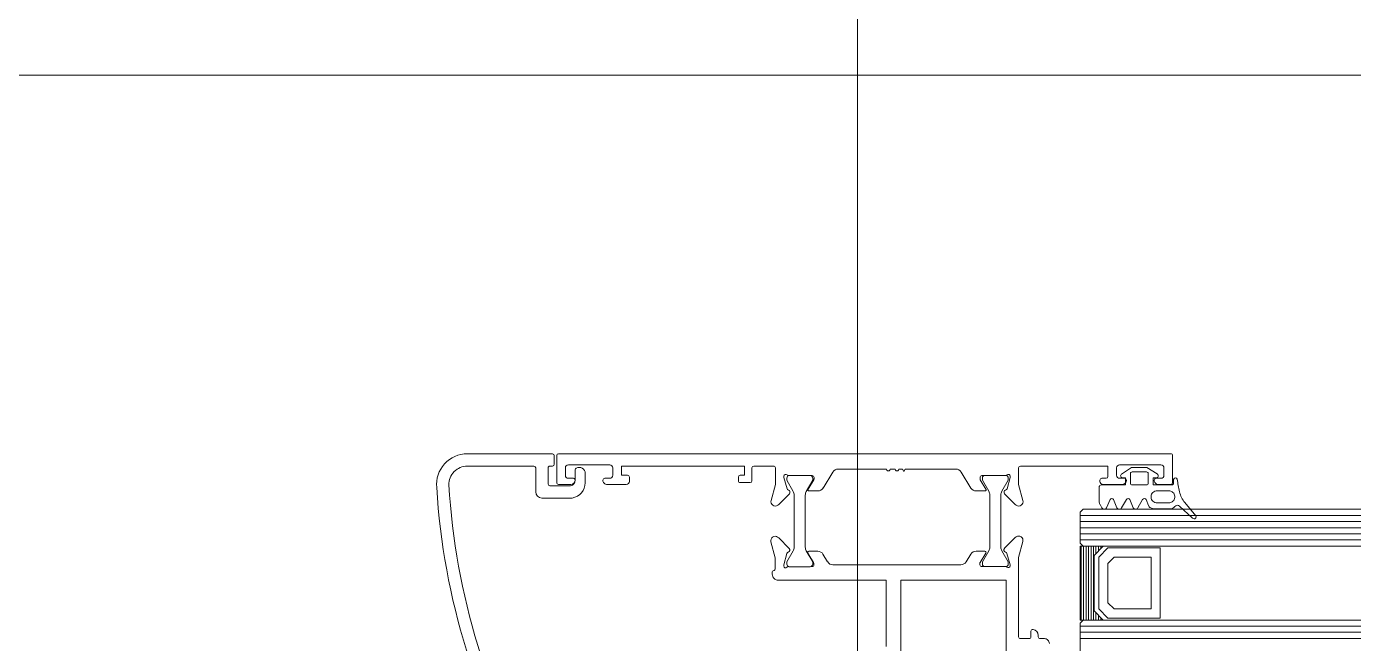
# Model space of a CAD drawing. Header units: centimetres. Extents: x 118932 to 154602, y -32682 to -23521.
# Drawn here: x 134402.04 to 134423.59, y -28078.88 to -28068.85 of the extents above; entities that cross this region are included whole.
import ezdxf

# ---------------------------------------------------------------- set-up
doc = ezdxf.new("R2010")
doc.units = ezdxf.units.CM
doc.header["$LTSCALE"] = 50
doc.header["$MEASUREMENT"] = 0
for name, color, linetype, lineweight, true_color in [('GEN_00_BL_Yazı', 7, 'Continuous', 0, 0x4f5250), ('GEN_02_TF_Pencere', 7, 'Continuous', 9, 0x6093ac), ('GEN_05_ML_Mermer', 7, 'Continuous', 9, 0x9d8692)]:
    doc.layers.add(name, color=color, linetype=linetype, lineweight=lineweight, true_color=true_color)
doc.layers.add('revizyon notlar', color=1, linetype='Continuous', lineweight=30)

# ---------------------------------------------------------------- blocks, each defined once
blk = doc.blocks.new('dkk')
at = {"layer": 'GEN_00_BL_Yazı'}
blk.add_line((-158.867, -26), (-158.867, 32.323), dxfattribs=at)
at = {"layer": 'GEN_02_TF_Pencere', "extrusion": (0, 0, -1)}
for p, q in [((-165.201, -6.151), (-163.82, -6.151)), ((-163.79, -6.181), (-163.79, -6.321)), ((-164.12, -6.351), (-165.201, -6.351)), ((-164.09, -6.77), (-164.09, -6.381)), ((-163.89, -6.381), (-163.89, -6.64)), ((-163.82, -6.351), (-163.86, -6.351)), ((-163.45, -6.581), (-163.45, -6.409)), ((-154.416, -6.375), (-154.579, -6.479)), ((-154.166, -6.375), (-154.416, -6.375)), ((-154.405, -6.445), (-154.175, -6.445)), ((-154.002, -6.478), (-154.166, -6.375)), ((-163.86, -6.67), (-163.525, -6.67)), ((-163.286, -6.471), (-163.286, -6.62)), ((-154.515, -6.657), (-154.91, -6.657)), ((-154.555, -6.543), (-154.515, -6.542)), ((-154.515, -6.542), (-154.515, -6.657)), ((-154.435, -6.631), (-154.435, -6.472)), ((-154.175, -6.657), (-154.405, -6.657)), ((-154.154, -6.649), (-154.154, -6.649)), ((-154.145, -6.472), (-154.145, -6.63)), ((-154.065, -6.657), (-154.065, -6.542)), ((-154.065, -6.542), (-154.025, -6.542)), ((-153.765, -6.656), (-154.065, -6.657)), ((-153.735, -6.569), (-153.735, -6.63)), ((-163.497, -6.87), (-163.99, -6.87)), ((-154.94, -6.684), (-154.94, -6.935)), ((-154.579, -7.031), (-154.501, -6.891)), ((-154.315, -7.031), (-154.237, -6.891)), ((-154.182, -6.894), (-154.143, -6.988)), ((-154.1, -6.859), (-154.1, -6.84)), ((-154.1, -6.859), (-154.1, -6.859)), ((-154.001, -6.752), (-153.815, -6.752)), ((-153.715, -6.84), (-153.715, -6.859)), ((-154.929, -6.974), (-154.897, -7.031)), ((-154.821, -7.028), (-154.766, -6.895)), ((-154.71, -6.895), (-154.655, -7.028)), ((-154.446, -6.895), (-154.39, -7.028)), ((-154.143, -6.988), (-154.143, -6.988)), ((-154.049, -7.045), (-153.795, -7.045)), ((-153.815, -6.947), (-154, -6.947)), ((-153.636, -6.999), (-153.425, -7.198)), ((-153.373, -7.159), (-153.551, -6.943))]:
    blk.add_line(p, q, dxfattribs=at)
at = {"layer": 'GEN_02_TF_Pencere'}
for p, q in [((-163.75, -6.619), (-163.75, -6.179)), ((-163.72, -6.149), (-153.78, -6.149)), ((-163.72, -6.149), (-163.72, -6.149)), ((-153.75, -6.179), (-153.75, -6.619)), ((-163.61, -6.379), (-163.61, -6.499)), ((-162.89, -6.329), (-163.56, -6.329)), ((-162.84, -6.499), (-162.84, -6.379)), ((-160.7, -6.349), (-162.7, -6.349)), ((-162.7, -6.349), (-162.7, -6.499)), ((-160.7, -6.499), (-160.7, -6.349)), ((-160.58, -6.379), (-160.58, -6.589)), ((-160.23, -6.349), (-160.55, -6.349)), ((-160.2, -6.65), (-160.2, -6.379)), ((-159.266, -6.447), (-159.425, -6.707)), ((-158.395, -6.399), (-159.181, -6.399)), ((-158.255, -6.399), (-158.335, -6.399)), ((-158.137, -6.399), (-158.195, -6.399)), ((-158.115, -6.437), (-158.137, -6.399)), ((-158.093, -6.399), (-158.115, -6.437)), ((-157.269, -6.399), (-158.093, -6.399)), ((-157.025, -6.707), (-157.184, -6.447)), ((-156.25, -6.379), (-156.25, -6.65)), ((-154.8, -6.349), (-156.22, -6.349)), ((-154.8, -6.519), (-154.8, -6.349)), ((-154.66, -6.379), (-154.66, -6.499)), ((-153.94, -6.329), (-154.61, -6.329)), ((-153.89, -6.499), (-153.89, -6.379)), ((-163.52, -6.649), (-163.72, -6.649)), ((-163.56, -6.549), (-163.48, -6.549)), ((-162.97, -6.549), (-162.89, -6.549)), ((-162.62, -6.649), (-162.93, -6.649)), ((-162.7, -6.499), (-162.6, -6.499)), ((-162.57, -6.529), (-162.57, -6.599)), ((-160.8, -6.589), (-160.8, -6.529)), ((-160.77, -6.499), (-160.7, -6.499)), ((-160.61, -6.619), (-160.77, -6.619)), ((-160.27, -6.911), (-160.2, -6.65)), ((-160.062, -6.516), (-160.062, -6.534)), ((-160.062, -6.534), (-160.011, -6.719)), ((-160.014, -6.545), (-160.014, -6.581)), ((-160.014, -6.581), (-159.91, -6.761)), ((-159.602, -6.504), (-159.989, -6.504)), ((-159.634, -6.505), (-159.974, -6.505)), ((-159.698, -6.761), (-159.594, -6.581)), ((-159.67, -6.724), (-159.577, -6.572)), ((-159.594, -6.581), (-159.594, -6.545)), ((-159.572, -6.556), (-159.572, -6.534)), ((-156.877, -6.534), (-156.877, -6.556)), ((-156.873, -6.572), (-156.78, -6.724)), ((-156.46, -6.504), (-156.847, -6.504)), ((-156.838, -6.579), (-156.838, -6.543)), ((-156.734, -6.759), (-156.838, -6.579)), ((-156.798, -6.503), (-156.458, -6.503)), ((-156.418, -6.579), (-156.522, -6.759)), ((-156.438, -6.719), (-156.387, -6.534)), ((-156.418, -6.543), (-156.418, -6.579)), ((-156.387, -6.534), (-156.387, -6.516)), ((-156.25, -6.65), (-156.18, -6.911)), ((-154.93, -6.599), (-154.93, -6.579)), ((-154.9, -6.549), (-154.83, -6.549)), ((-154.57, -6.649), (-154.88, -6.649)), ((-154.61, -6.549), (-154.53, -6.549)), ((-154.02, -6.549), (-153.94, -6.549)), ((-153.78, -6.649), (-153.98, -6.649)), ((-159.973, -6.801), (-160.144, -6.973)), ((-159.894, -6.821), (-159.894, -7.668)), ((-159.714, -7.668), (-159.714, -6.821)), ((-159.51, -6.754), (-159.653, -6.754)), ((-156.797, -6.754), (-156.94, -6.754)), ((-156.718, -7.667), (-156.718, -6.819)), ((-156.538, -6.819), (-156.538, -7.667)), ((-156.306, -6.973), (-156.477, -6.801)), ((-160.144, -6.973), (-160.162, -6.986)), ((-156.288, -6.986), (-156.306, -6.973)), ((-155.25, -7.101), (-155.2, -7.051)), ((-155.25, -7.601), (-155.25, -7.101)), ((-155.2, -7.051), (-12.62, -7.051)), ((-155.25, -7.151), (-12.57, -7.151)), ((-155.25, -7.251), (-12.57, -7.251)), ((-160.164, -7.503), (-160.146, -7.516)), ((-160.146, -7.516), (-159.975, -7.688)), ((-156.479, -7.686), (-156.308, -7.513)), ((-156.308, -7.513), (-156.29, -7.501)), ((-155.25, -7.351), (-12.57, -7.351)), ((-155.25, -7.451), (-12.57, -7.451)), ((-160.202, -7.839), (-160.272, -7.579)), ((-159.91, -7.728), (-160.014, -7.908)), ((-159.714, -7.668), (-159.714, -7.668)), ((-159.594, -7.908), (-159.698, -7.728)), ((-159.655, -7.734), (-159.512, -7.734)), ((-156.942, -7.733), (-156.799, -7.733)), ((-156.838, -7.907), (-156.734, -7.727)), ((-156.718, -7.667), (-156.718, -7.667)), ((-156.522, -7.727), (-156.418, -7.907)), ((-156.182, -7.576), (-156.252, -7.837)), ((-155.25, -7.551), (-12.57, -7.551)), ((-155.2, -7.651), (-155.25, -7.601)), ((-154.875, -7.651), (-155.25, -7.651)), ((-155.25, -7.651), (-155.25, -8.851)), ((-155.235, -8.851), (-155.235, -7.651)), ((-155.195, -8.851), (-155.195, -7.651)), ((-155.155, -8.851), (-155.155, -7.651)), ((-155.115, -8.851), (-155.115, -7.651)), ((-155.075, -8.851), (-155.075, -7.651)), ((-155.035, -8.851), (-155.035, -7.651)), ((-155.025, -7.801), (-154.875, -7.651)), ((-154.995, -7.771), (-154.995, -7.651)), ((-154.955, -7.731), (-154.955, -7.651)), ((-154.95, -7.831), (-154.8, -7.681)), ((-154.915, -7.691), (-154.915, -7.651)), ((-154.875, -7.651), (-12.57, -7.651)), ((-154.875, -7.652), (-154.875, -7.651)), ((-154.8, -7.681), (-153.95, -7.681)), ((-153.95, -7.681), (-153.95, -8.821)), ((-160.202, -8.026), (-160.202, -7.839)), ((-160.013, -7.77), (-160.064, -7.955)), ((-160.064, -7.955), (-160.064, -7.973)), ((-160.014, -7.908), (-160.014, -7.945)), ((-159.579, -7.917), (-159.672, -7.765)), ((-159.594, -7.945), (-159.594, -7.908)), ((-159.574, -7.954), (-159.574, -7.933)), ((-159.427, -7.782), (-159.351, -7.906)), ((-159.265, -7.954), (-158.359, -7.954)), ((-158.359, -7.954), (-157.188, -7.953)), ((-157.103, -7.905), (-157.027, -7.781)), ((-156.879, -7.931), (-156.879, -7.953)), ((-156.782, -7.763), (-156.875, -7.916)), ((-156.838, -7.943), (-156.838, -7.907)), ((-156.389, -7.953), (-156.44, -7.768)), ((-156.418, -7.907), (-156.418, -7.943)), ((-156.389, -7.971), (-156.389, -7.953)), ((-156.252, -7.837), (-156.251, -9.123)), ((-155.025, -8.701), (-155.025, -7.801)), ((-154.95, -8.671), (-154.95, -7.831)), ((-154.8, -7.931), (-154.7, -7.831)), ((-154.8, -8.571), (-154.8, -7.931)), ((-154.7, -7.831), (-154.1, -7.831)), ((-154.1, -7.831), (-154.1, -8.671)), ((-160.251, -8.105), (-160.251, -8.07)), ((-160.236, -8.051), (-160.216, -8.045)), ((-159.991, -7.985), (-159.604, -7.984)), ((-159.974, -7.985), (-159.634, -7.985)), ((-156.849, -7.983), (-156.462, -7.983)), ((-156.458, -7.983), (-156.798, -7.983)), ((-158.402, -8.204), (-160.151, -8.205)), ((-158.401, -9.284), (-158.402, -8.204)), ((-156.452, -8.203), (-158.162, -8.204)), ((-158.162, -8.204), (-158.16, -11.154)), ((-156.45, -11.153), (-156.452, -8.203)), ((-154.7, -8.671), (-154.8, -8.571)), ((-154.875, -8.851), (-155.025, -8.701)), ((-154.995, -8.851), (-154.995, -8.731)), ((-154.955, -8.851), (-154.955, -8.771)), ((-154.8, -8.821), (-154.95, -8.671)), ((-154.915, -8.851), (-154.915, -8.811)), ((-153.95, -8.821), (-154.8, -8.821)), ((-154.1, -8.671), (-154.7, -8.671)), ((-156.051, -9.123), (-156.051, -9.033)), ((-155.25, -8.901), (-155.2, -8.851)), ((-155.25, -8.851), (-154.875, -8.851)), ((-155.25, -8.851), (-155.25, -8.851)), ((-155.25, -9.401), (-155.25, -8.901)), ((-155.25, -8.951), (-12.57, -8.951)), ((-154.875, -8.851), (-154.875, -8.85)), ((-154.875, -8.851), (-12.57, -8.851)), ((-156.221, -9.153), (-156.081, -9.153)), ((-155.931, -9.102), (-155.931, -9.123)), ((-155.901, -9.153), (-155.831, -9.153)), ((-155.25, -9.051), (-12.57, -9.051)), ((-155.25, -9.151), (-12.57, -9.151))]:
    blk.add_line(p, q, dxfattribs=at)
at = {"layer": 'GEN_02_TF_Pencere', "extrusion": (0, 0, -1)}
for centre, radius, start, end in [((165.201, -6.651), 0.5, 354.4787, 90), ((163.82, -6.181), 0.03, 90, 180), ((165.201, -6.651), 0.3, 359.1788, 90), ((164.12, -6.381), 0.03, 90, 180), ((163.86, -6.381), 0.03, 360, 90), ((163.82, -6.321), 0.03, 180, 270), ((163.42, -6.409), 0.03, 359.9999, 61.2907), ((163.386, -6.471), 0.1, 61.2651, 180.0257), ((154.371, -5.996), 11.15, 329.2971, 356.6114), ((163.86, -6.64), 0.03, 270, 0), ((163.541, -6.581), 0.0907, 180.1582, 260.041), ((163.541, -6.619), 0.254, 180.1582, 260.0409), ((154.371, -5.996), 11.35, 329.2896, 356.4497), ((163.99, -6.77), 0.1, 270, 0)]:
    blk.add_arc(centre, radius, start, end, dxfattribs=at)
at = {"layer": 'GEN_02_TF_Pencere'}
for centre, radius, start, end in [((-163.72, -6.179), 0.03, 90, 180), ((-153.78, -6.179), 0.03, 360, 90), ((-163.56, -6.379), 0.05, 90, 180), ((-162.89, -6.379), 0.05, 360, 90), ((-160.55, -6.379), 0.03, 90, 180), ((-160.23, -6.379), 0.03, 360, 90), ((-159.181, -6.499), 0.1, 90, 148.6001), ((-158.365, -6.399), 0.03, 180, 0), ((-158.225, -6.399), 0.03, 180, 0), ((-157.269, -6.499), 0.1, 31.3999, 90), ((-156.22, -6.379), 0.03, 90, 180), ((-154.61, -6.379), 0.05, 90, 180), ((-153.94, -6.379), 0.05, 360, 90), ((-163.72, -6.619), 0.03, 180, 270), ((-163.56, -6.499), 0.05, 180, 270), ((-163.52, -6.579), 0.07, 270, 0), ((-163.48, -6.579), 0.03, 360, 90), ((-162.97, -6.579), 0.03, 90, 180), ((-162.93, -6.579), 0.07, 180, 270), ((-162.89, -6.499), 0.05, 270, 0), ((-162.62, -6.599), 0.05, 270, 0), ((-162.6, -6.529), 0.03, 360, 90), ((-160.77, -6.529), 0.03, 90, 180), ((-160.77, -6.589), 0.03, 180, 270), ((-160.61, -6.589), 0.03, 270, 0), ((-160.032, -6.516), 0.03, 44.2142, 179.9963), ((-159.974, -6.545), 0.04, 90, 180), ((-159.989, -6.474), 0.03, 224.2123, 270.0001), ((-159.634, -6.545), 0.04, 0.0001, 89.9999), ((-159.602, -6.534), 0.03, 360, 90), ((-159.602, -6.556), 0.03, 328.6301, 359.993), ((-156.847, -6.534), 0.0299, 89.8351, 180.1649), ((-156.847, -6.556), 0.03, 180.0001, 211.4001), ((-156.798, -6.543), 0.04, 90.0001, 179.9999), ((-156.46, -6.474), 0.03, 270.0085, 315.7667), ((-156.458, -6.543), 0.04, 360, 90), ((-156.417, -6.516), 0.03, 0, 135.7878), ((-154.9, -6.579), 0.03, 90, 180), ((-154.88, -6.599), 0.05, 180, 270), ((-154.83, -6.519), 0.03, 270, 0), ((-154.61, -6.499), 0.05, 180, 270), ((-154.57, -6.579), 0.07, 270, 0), ((-154.53, -6.579), 0.03, 360, 90), ((-154.02, -6.579), 0.03, 90, 180), ((-153.98, -6.579), 0.07, 180, 270), ((-153.94, -6.499), 0.05, 270, 0), ((-153.78, -6.619), 0.03, 270, 0), ((-159.982, -6.711), 0.03, 194.4077, 257.7275), ((-159.996, -6.774), 0.0347, 311.3603, 78.1907), ((-160.014, -6.821), 0.12, 0, 29.9999), ((-159.594, -6.821), 0.12, 149.9999, 180), ((-159.653, -6.734), 0.02, 148.6001, 270), ((-159.51, -6.654), 0.1, 270.0002, 328.5935), ((-156.946, -6.666), 0.0886, 207.1901, 274.2162), ((-156.797, -6.734), 0.02, 269.9851, 31.4175), ((-156.838, -6.819), 0.12, 360, 30.0001), ((-156.418, -6.819), 0.12, 150.0001, 180), ((-156.454, -6.774), 0.0347, 101.807, 228.6356), ((-156.468, -6.711), 0.03, 282.3178, 345.5945), ((-160.202, -6.929), 0.07, 164.9963, 305.0258), ((-156.248, -6.929), 0.07, 234.9992, 14.9788), ((-160.204, -7.56), 0.07, 55.0329, 195.014), ((-156.25, -7.558), 0.07, 345.0518, 125.0329), ((-159.984, -7.778), 0.03, 102.3019, 165.6431), ((-159.998, -7.715), 0.0347, 281.8309, 48.6866), ((-160.014, -7.668), 0.12, 330.0001, 360), ((-159.594, -7.668), 0.12, 180.0001, 210), ((-159.655, -7.754), 0.02, 90.0328, 211.4328), ((-159.512, -7.834), 0.1, 31.4328, 90.0329), ((-156.941, -7.833), 0.1, 90.0329, 148.6329), ((-156.799, -7.753), 0.02, 328.633, 90.033), ((-156.838, -7.667), 0.12, 330.0001, 360), ((-156.418, -7.667), 0.12, 180, 209.9999), ((-156.456, -7.713), 0.0347, 131.3792, 258.2349), ((-156.469, -7.776), 0.03, 14.4226, 77.7638), ((-159.974, -7.945), 0.04, 180, 270), ((-159.634, -7.945), 0.04, 270, 359.9999), ((-159.604, -7.954), 0.03, 270.0328, 0.0329), ((-159.604, -7.933), 0.03, 0.0331, 31.4331), ((-159.265, -7.854), 0.1, 211.4328, 270.0329), ((-157.188, -7.853), 0.1, 270.0328, 328.6329), ((-156.849, -7.931), 0.03, 148.6326, 180.0325), ((-156.849, -7.953), 0.03, 180.0328, 270.0329), ((-156.798, -7.943), 0.04, 180.0001, 269.9999), ((-156.458, -7.943), 0.04, 270, 0), ((-156.419, -7.971), 0.03, 224.2452, 0.0328), ((-160.231, -8.07), 0.02, 105.0375, 180.0083), ((-160.151, -8.105), 0.1, 180.0293, 270.0417), ((-160.222, -8.026), 0.02, 284.9815, 0.053), ((-160.034, -7.973), 0.03, 180.0329, 315.8205), ((-159.991, -8.015), 0.03, 90.0329, 135.8207), ((-156.462, -8.013), 0.03, 44.2451, 90.0328), ((-156.021, -9.032), 0.0297, 81.2302, 180.6073), ((-156.031, -9.102), 0.1, 0.0329, 81.8197), ((-156.221, -9.123), 0.03, 180.0328, 270.0329), ((-156.081, -9.123), 0.03, 270.0329, 0.033), ((-155.901, -9.123), 0.03, 180.0329, 270.033), ((-155.831, -9.233), 0.08, 0.0329, 90.033)]:
    blk.add_arc(centre, radius, start, end, dxfattribs=at)
at = {"layer": 'GEN_02_TF_Pencere', "extrusion": (0, 0, -1)}
for centre, major_axis, start_param, end_param in [((-154.405, -6.472), (0.03, 0), 3.140435, 4.711233), ((-154.175, -6.472), (-0.03, 0), 1.569641, 3.140438), ((-154.91, -6.684), (0.03, 0), 3.140437, 4.711235), ((-154.555, -6.507), (0.04, 0), 1.569642, 4.087571), ((-154.405, -6.631), (0.03, 0), 1.569639, 3.140437), ((-154.175, -6.63), (0.03, 0), 0.784243, 1.569639), ((-154.175, -6.63), (0.03, 0), -0.001153, 0.784243), ((-154.025, -6.507), (0.04, 0), -0.948289, 1.56964), ((-153.765, -6.63), (-0.03, 0), 3.140435, 4.711233), ((-153.705, -6.569), (-0.03, 0), -0.001156, 2.96363), ((-149.38, -6.039), (4.337, 0), 2.949895, 3.003759), ((-154.738, -6.904), (0.03, 0), 3.490789, 5.931679), ((-154.474, -6.904), (0.03, 0), 3.628943, 5.929945), ((-154.21, -6.903), (0.03, 0), 3.628945, 5.929947), ((-154, -6.84), (0.1, 0), 3.140436, 4.711234), ((-154, -6.859), (0.1, 0), 1.569641, 3.140438), ((-153.815, -6.84), (0.1, 0), 4.711232, 6.28203), ((-153.815, -6.859), (0.1, 0), -0.001157, 1.569641), ((-153.147, -6.684), (0.5, 0), 2.512106, 2.949893), ((-154.84, -6.935), (-0.1, 0), -0.461015, -0.001156), ((-154.86, -7.015), (-0.0413, 0), 3.504733, 5.82217), ((-154.616, -7.015), (0.0413, 0), 0.458704, 2.776141), ((-154.352, -7.015), (0.0413, 0), 0.458705, 2.776142), ((-154.049, -6.957), (-0.1, 0), -0.962596, -0.353242), ((-154.049, -6.957), (0.1, 0), 1.569642, 2.178996), ((-153.795, -6.957), (0.1, 0), 0.603434, 1.569641), ((-153.671, -7.032), (0.0509, 0), 3.745027, 5.454025), ((-153.401, -7.176), (-0.0344, 0), 2.526974, 5.481858)]:
    blk.add_ellipse(centre, major_axis=major_axis, ratio=0.881548, start_param=start_param, end_param=end_param, dxfattribs=at)
at = {"layer": 'GEN_05_ML_Mermer'}
blk.add_lwpolyline([(-317.25, 0), (0, 0), (0, -24), (-317.25, -24)], close=True, dxfattribs=at)
blk = doc.blocks.new('P25__')
at = {"layer": 'revizyon notlar', "rotation": 180}
blk.add_blockref('dkk', (57761.418, 9257.835, 0), dxfattribs=at)
blk = doc.blocks.new('DOGRAMA LEVEL 0 A BLOK')
at = {"rotation": 180}
blk.add_blockref('P25__', (57720.796, 9274.11, 0), dxfattribs=at)

msp = doc.modelspace()

# ---------------------------------------------------------------- block references
msp.add_blockref('DOGRAMA LEVEL 0 A BLOK', (134615.022, -28085.92))

doc.saveas('drawing.dxf')
